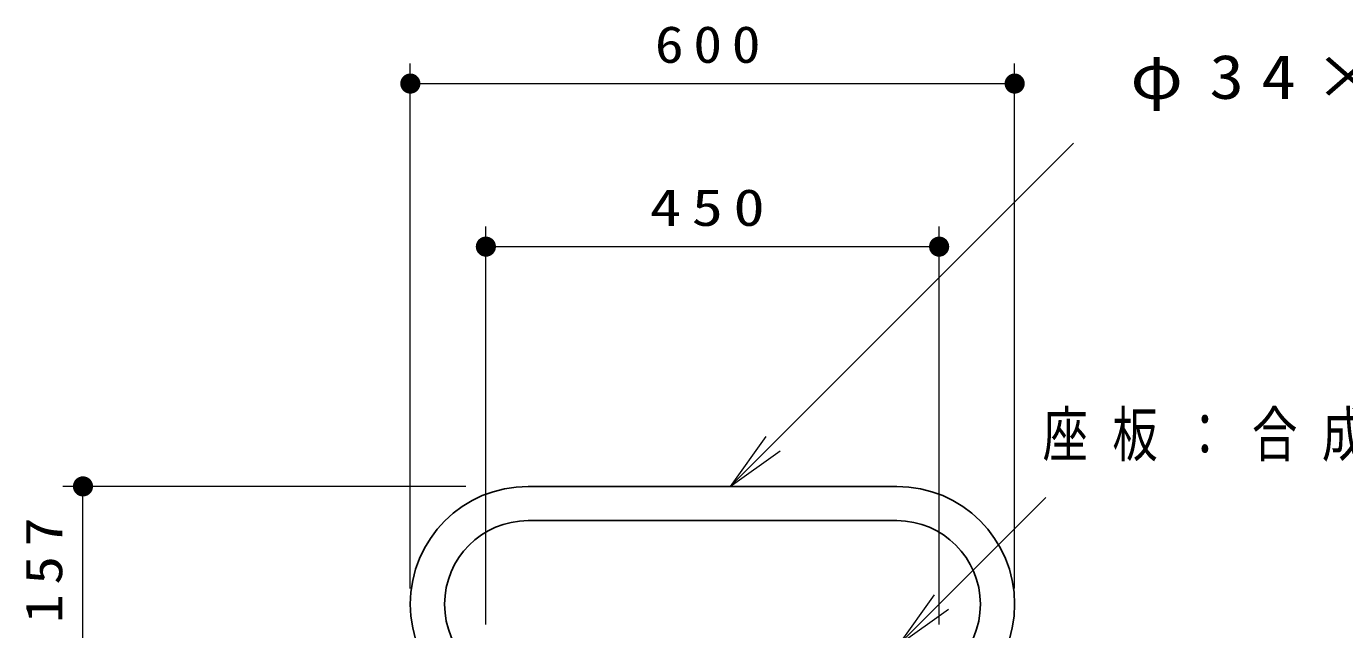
# Model space of a CAD drawing. Units: millimetres on the paper, scale 1:20. Extents: x -365 to 0, y -5 to 257.
# Drawn here: x -133.8 to -68.4, y 108.5 to 138.5 of the extents above; entities that cross this region are included whole.
import ezdxf

# ---------------------------------------------------------------- set-up
doc = ezdxf.new("R2010")
doc.units = ezdxf.units.MM
doc.layers.add('LY_1', color=7, linetype='Continuous', lineweight=25)
doc.styles.add('ＭＳ ゴシック', font='')
doc.styles.get('ＭＳ ゴシック').set_extended_font_data('MS Gothic')

# ---------------------------------------------------------------- blocks, each defined once
blk = doc.blocks.new('open_arrow')
at = {"color": 0, "linetype": 'Continuous', "lineweight": -2}
blk.add_lwpolyline([(7.5, 1.25), (0, 0), (7.5, -1.25)], dxfattribs=at)
blk = doc.blocks.new('filled_dot')
at = {"color": 0, "linetype": 'Continuous', "lineweight": -2, "const_width": 1.25}
blk.add_lwpolyline([(-0.625, 0, 1), (0.625, 0, 1)], format="xyb", close=True, dxfattribs=at)

msp = doc.modelspace()

# ---------------------------------------------------------------- linework, layer by layer
at = {"layer": 'LY_1', "lineweight": 13}
for p, q in [((-114.789, 110.574), (-114.789, 136.639)), ((-84.789, 110.574), (-84.789, 136.639)), ((-114.789, 135.639), (-84.789, 135.639)), ((-98.908, 115.639), (-81.867, 132.68)), ((-111.039, 108.779), (-111.039, 128.543)), ((-88.539, 108.779), (-88.539, 128.543)), ((-111.039, 127.543), (-88.539, 127.543)), ((-112.039, 115.639), (-132.039, 115.639)), ((-131.039, 107.779), (-131.039, 115.639)), ((-90.554, 107.779), (-83.236, 115.096))]:
    msp.add_line(p, q, dxfattribs=at)
at = {"layer": 'LY_1'}
for p, q in [((-108.939, 115.639), (-90.639, 115.639)), ((-108.939, 113.939), (-90.639, 113.939))]:
    msp.add_line(p, q, dxfattribs=at)
for centre, radius, start, end in [((-108.939, 109.789), 5.85, 90, 270), ((-90.639, 109.789), 5.85, 270, 90), ((-108.939, 109.789), 4.15, 90, 270), ((-90.639, 109.789), 4.15, 270, 90)]:
    msp.add_arc(centre, radius, start, end, dxfattribs=at)

# ---------------------------------------------------------------- block references
at = {"layer": 'LY_1', "lineweight": 13, "xscale": 0.4, "yscale": 0.4}
for p in [(-114.789, 135.639), (-111.039, 127.543)]:
    msp.add_blockref('filled_dot', p, dxfattribs=at)
for name, p, rotation in [('filled_dot', (-84.789, 135.639), 180), ('filled_dot', (-88.539, 127.543), 180), ('open_arrow', (-98.908, 115.639), 45), ('filled_dot', (-131.039, 115.639), 270), ('open_arrow', (-90.554, 107.779), 45)]:
    msp.add_blockref(name, p, dxfattribs=dict(at, rotation=rotation))

# ---------------------------------------------------------------- texts
at = {"layer": 'LY_1', "style": 'ＭＳ ゴシック'}
for s, insert, char_height, attachment_point in [('\\T1.33;\\W1.15;600', (-99.789, 136.639), 1.833, 8), ('\\T1.5;\\W1.15;φ34×3\\~SUS304', (-79.046, 135.68), 2.199, 4), ('\\T1.33;\\W1.25;450', (-99.789, 128.543), 1.833, 8), ('\\T1.54;\\W0.75;座板：合成木材\u300030t', (-83.4, 118.096), 2.199, 4)]:
    msp.add_mtext(s, dxfattribs=dict(at, insert=insert, char_height=char_height, attachment_point=attachment_point))
at = {"layer": 'LY_1', "insert": (-132.039, 111.709), "char_height": 1.833, "attachment_point": 8, "rotation": 90, "style": 'ＭＳ ゴシック'}
msp.add_mtext('\\T1.33;\\W1.15;157', dxfattribs=at)

doc.saveas('drawing.dxf')
